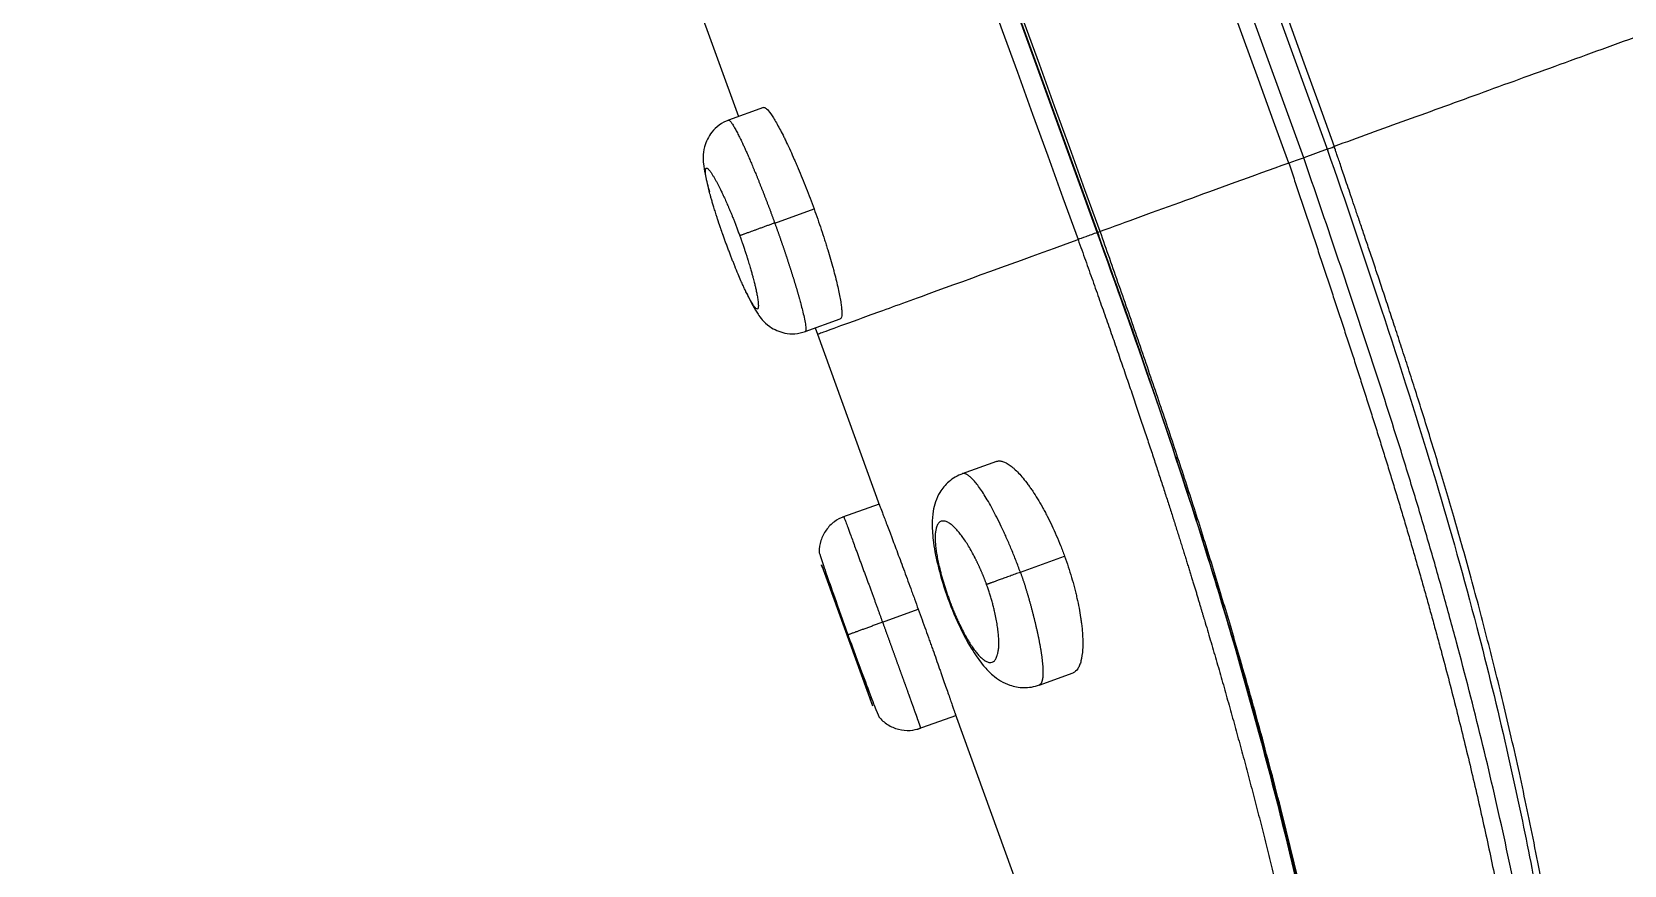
# Model space of a CAD drawing. Extents: x 0 to 1128, y 0 to 827.
# Drawn here: x 775.44 to 796.7, y 477.7 to 488.82 of the extents above; entities that cross this region are included whole.
import ezdxf

# ---------------------------------------------------------------- set-up
doc = ezdxf.new("R2010")
doc.units = 0
doc.header["$LTSCALE"] = 10
doc.header["$MEASUREMENT"] = 0
doc.layers.add('1', color=7, linetype='CONTINUOUS')

msp = doc.modelspace()

# ---------------------------------------------------------------- linework, layer by layer
at = {"layer": '1', "color": 7, "linetype": 'Continuous', "lineweight": -3}
for p, q in [((766.785, 558.739), (792.741, 487.231)), ((792.419, 487.141), (766.487, 558.582)), ((789.661, 486.141), (763.729, 557.581)), ((763.735, 557.583), (789.684, 486.096)), ((784.013, 490.057), (784.873, 487.689)), ((785.208, 487.811), (784.74, 487.641)), ((792.732, 487.255), (792.419, 487.141)), ((785.356, 486.269), (785.881, 486.46)), ((789.661, 486.141), (789.667, 486.143)), ((785.764, 484.821), (786.232, 484.991)), ((785.896, 484.869), (785.927, 484.786)), ((785.927, 484.786), (786.756, 482.501)), ((788.317, 483.088), (787.861, 482.923)), ((786.749, 482.519), (786.263, 482.343)), ((785.98, 481.708), (786.662, 479.828)), ((788.636, 481.609), (789.226, 481.823)), ((786.796, 480.941), (787.273, 481.114)), ((788.885, 480.103), (789.34, 480.268)), ((787.259, 479.513), (787.773, 479.699)), ((787.766, 479.718), (788.626, 477.349))]:
    msp.add_line(p, q, dxfattribs=at)
for points, knots in [([(812.035, 458.76), (811.453, 461.003), (810.162, 465.69), (807.935, 472.783), (805.453, 480.077), (802.844, 487.378), (800.187, 494.684), (797.534, 501.995), (794.88, 509.306), (787.626, 529.291), (781.256, 546.84), (775.771, 561.951)], [0, 0, 0, 0, 0.063517, 0.13332, 0.203809, 0.274802, 0.345901, 0.41699, 0.488079, 0.559169, 1, 1, 1, 1]), ([(797.041, 488.82), (796.656, 488.68), (796.278, 488.543), (795.537, 488.274), (794.812, 488.011), (794.125, 487.761), (793.459, 487.52), (793.136, 487.403), (792.826, 487.29)], [0, 0, 0, 0, 0.25, 0.25, 0.5, 0.75, 0.75, 1, 1, 1, 1]), ([(785.208, 487.811), (785.213, 487.813), (785.218, 487.812), (785.228, 487.808), (785.231, 487.806), (785.238, 487.801), (785.242, 487.798), (785.262, 487.78), (785.282, 487.757), (785.309, 487.717), (785.315, 487.709), (785.327, 487.691), (785.333, 487.681), (785.352, 487.651), (785.365, 487.629), (785.406, 487.557), (785.435, 487.502), (785.475, 487.424), (785.483, 487.408), (785.499, 487.375), (785.507, 487.358), (785.532, 487.307), (785.566, 487.236), (785.6, 487.159), (785.626, 487.099), (785.635, 487.079), (785.653, 487.038), (785.662, 487.017), (785.706, 486.912), (785.742, 486.825), (785.794, 486.691), (785.812, 486.645), (785.847, 486.553), (785.864, 486.506), (785.881, 486.46)], [0, 0, 0, 0, 0.062208, 0.062208, 0.093468, 0.093468, 0.124728, 0.124728, 0.249767, 0.249767, 0.281026, 0.281026, 0.312286, 0.312286, 0.374805, 0.374805, 0.499844, 0.499844, 0.531104, 0.531104, 0.562364, 0.562364, 0.624883, 0.687403, 0.687403, 0.718662, 0.718662, 0.749922, 0.749922, 0.874961, 0.874961, 0.937481, 0.937481, 1, 1, 1, 1]), ([(784.744, 487.643), (784.697, 487.626), (784.614, 487.583), (784.491, 487.465), (784.415, 487.308), (784.397, 487.146), (784.405, 487.05), (784.426, 486.913), (784.458, 486.782), (784.481, 486.696), (784.484, 486.686)], [0, 0, 0, 0, 0.11102, 0.214985, 0.385123, 0.503502, 0.614005, 0.770332, 0.972403, 1, 1, 1, 1]), ([(784.74, 487.641), (784.74, 487.641), (784.744, 487.643), (784.755, 487.638), (784.778, 487.61), (784.805, 487.568), (784.834, 487.516), (784.864, 487.46), (784.892, 487.403), (784.918, 487.349), (784.941, 487.301), (784.96, 487.26), (784.975, 487.226), (784.989, 487.195), (785.002, 487.164), (785.016, 487.132), (785.03, 487.099), (785.044, 487.066), (785.059, 487.032), (785.073, 486.998), (785.088, 486.963), (785.102, 486.928), (785.116, 486.893), (785.131, 486.857), (785.146, 486.821), (785.16, 486.785), (785.175, 486.748), (785.189, 486.712), (785.204, 486.675), (785.218, 486.638), (785.232, 486.601), (785.247, 486.564), (785.261, 486.527), (785.275, 486.49), (785.289, 486.453), (785.303, 486.416), (785.316, 486.379), (785.33, 486.342), (785.343, 486.306), (785.352, 486.281), (785.356, 486.269)], [0, 0, 0, 0, 0.000239, 0.083361, 0.159575, 0.228878, 0.291269, 0.346746, 0.395308, 0.436952, 0.471679, 0.499486, 0.51886, 0.538122, 0.557272, 0.576312, 0.59524, 0.614056, 0.632762, 0.651356, 0.669839, 0.688211, 0.706473, 0.724623, 0.742663, 0.760591, 0.778409, 0.796117, 0.813713, 0.8312, 0.848575, 0.865841, 0.882996, 0.900041, 0.916976, 0.9338, 0.950515, 0.96712, 0.983615, 1, 1, 1, 1]), ([(792.732, 487.255), (792.732, 487.255), (792.735, 487.256), (792.746, 487.261), (792.757, 487.265), (792.786, 487.275), (792.805, 487.282), (792.826, 487.29)], [0, 0, 0, 0, 0.283611, 0.283611, 0.641805, 0.641805, 1, 1, 1, 1]), ([(792.732, 487.255), (792.979, 486.547), (793.474, 485.075), (794.16, 482.948), (794.71, 480.987), (795.109, 479.363), (795.405, 477.985), (795.641, 476.726), (795.89, 475.136), (796.113, 473.207), (796.252, 471.043), (796.29, 469.043), (796.268, 467.229), (796.204, 465.548), (796.117, 464.134), (796.027, 462.939), (795.947, 461.978), (795.883, 461.252), (795.835, 460.736), (795.802, 460.38), (795.773, 460.063), (795.744, 459.75), (795.713, 459.419), (795.683, 459.076), (795.655, 458.754), (795.634, 458.488), (795.624, 458.329), (795.624, 458.293), (795.626, 458.293)], [0, 0, 0, 0, 0.051291, 0.10637, 0.152938, 0.191346, 0.221998, 0.251142, 0.281279, 0.336204, 0.39131, 0.443156, 0.492326, 0.540869, 0.591917, 0.629151, 0.668589, 0.705986, 0.726667, 0.746052, 0.764151, 0.78309, 0.807363, 0.837042, 0.872039, 0.912308, 0.958063, 1, 1, 1, 1]), ([(795.619, 458.075), (795.619, 458.075), (795.619, 458.075), (795.62, 458.076), (795.621, 458.082), (795.623, 458.099), (795.626, 458.132), (795.632, 458.192), (795.642, 458.289), (795.657, 458.438), (795.673, 458.601), (795.688, 458.747), (795.698, 458.848), (795.709, 458.962), (795.721, 459.089), (795.735, 459.232), (795.75, 459.391), (795.767, 459.568), (795.786, 459.764), (795.807, 459.98), (795.832, 460.252), (795.864, 460.584), (795.901, 460.985), (795.941, 461.414), (795.982, 461.872), (796.025, 462.358), (796.068, 462.871), (796.111, 463.41), (796.154, 463.972), (796.195, 464.556), (796.233, 465.161), (796.267, 465.779), (796.296, 466.408), (796.319, 467.043), (796.337, 467.684), (796.348, 468.33), (796.353, 468.977), (796.351, 469.624), (796.34, 470.269), (796.322, 470.909), (796.296, 471.544), (796.26, 472.173), (796.216, 472.794), (796.164, 473.407), (796.104, 474.012), (796.037, 474.608), (795.963, 475.192), (795.882, 475.766), (795.796, 476.326), (795.704, 476.874), (795.608, 477.408), (795.508, 477.928), (795.405, 478.433), (795.299, 478.925), (795.192, 479.402), (795.083, 479.865), (794.973, 480.314), (794.862, 480.748), (794.752, 481.169), (794.642, 481.575), (794.533, 481.968), (794.425, 482.346), (794.318, 482.71), (794.213, 483.061), (794.11, 483.397), (794.01, 483.719), (793.912, 484.028), (793.818, 484.322), (793.727, 484.603), (793.64, 484.869), (793.557, 485.122), (793.478, 485.36), (793.403, 485.585), (793.332, 485.795), (793.266, 485.992), (793.204, 486.175), (793.147, 486.344), (793.094, 486.499), (793.047, 486.64), (793.003, 486.767), (792.965, 486.881), (792.931, 486.98), (792.902, 487.066), (792.878, 487.137), (792.858, 487.195), (792.843, 487.239), (792.833, 487.269), (792.828, 487.285), (792.826, 487.29)], [0, 0, 0, 0, 0.001856, 0.008536, 0.018295, 0.031125, 0.047012, 0.065928, 0.087849, 0.112802, 0.140861, 0.15058, 0.160746, 0.171362, 0.182429, 0.19395, 0.205925, 0.218347, 0.231207, 0.244497, 0.258206, 0.278065, 0.297814, 0.317473, 0.33706, 0.35658, 0.376038, 0.395436, 0.414754, 0.433968, 0.453053, 0.472012, 0.490498, 0.508671, 0.52655, 0.544123, 0.561376, 0.578295, 0.594871, 0.611099, 0.626973, 0.642492, 0.657674, 0.672546, 0.68711, 0.701353, 0.715263, 0.728838, 0.742073, 0.754963, 0.767501, 0.779689, 0.79153, 0.80303, 0.814193, 0.825023, 0.835525, 0.8457, 0.85555, 0.865076, 0.874281, 0.883165, 0.891729, 0.899974, 0.907898, 0.915501, 0.922781, 0.929738, 0.93637, 0.942676, 0.948657, 0.95431, 0.959636, 0.964633, 0.969302, 0.973641, 0.977651, 0.981331, 0.984682, 0.987703, 0.990394, 0.992755, 0.994787, 0.996488, 0.997861, 0.998903, 0.999616, 1, 1, 1, 1]), ([(792.219, 487.07), (792.245, 487.079), (792.277, 487.09), (792.345, 487.115), (792.382, 487.128), (792.419, 487.141)], [0, 0, 0, 0, 0.5, 0.5, 1, 1, 1, 1]), ([(792.219, 487.07), (792.243, 487), (792.289, 486.86), (792.359, 486.651), (792.43, 486.441), (792.5, 486.231), (792.57, 486.021), (792.64, 485.811), (792.71, 485.601), (792.779, 485.391), (792.849, 485.181), (792.918, 484.971), (792.987, 484.761), (793.056, 484.551), (793.124, 484.341), (793.192, 484.131), (793.259, 483.921), (793.326, 483.711), (793.393, 483.501), (793.458, 483.291), (793.524, 483.081), (793.588, 482.871), (793.652, 482.661), (793.716, 482.451), (793.778, 482.241), (793.84, 482.031), (793.901, 481.822), (793.961, 481.612), (794.021, 481.402), (794.08, 481.192), (794.138, 480.982), (794.195, 480.772), (794.266, 480.509), (794.35, 480.193), (794.445, 479.822), (794.538, 479.451), (794.628, 479.08), (794.716, 478.708), (794.8, 478.335), (794.882, 477.962), (794.961, 477.588), (795.037, 477.214), (795.109, 476.839), (795.179, 476.464), (795.245, 476.089), (795.308, 475.714), (795.368, 475.339), (795.446, 474.816), (795.535, 474.17), (795.624, 473.427), (795.694, 472.759), (795.748, 472.163), (795.788, 471.637), (795.819, 471.18), (795.842, 470.791), (795.859, 470.467), (795.872, 470.19), (795.883, 469.94), (795.892, 469.695), (795.901, 469.454), (795.908, 469.216), (795.913, 468.981), (795.918, 468.75), (795.922, 468.522), (795.925, 468.297), (795.927, 468.076), (795.928, 467.858), (795.929, 467.644), (795.928, 467.434), (795.927, 467.227), (795.925, 467.024), (795.922, 466.824), (795.919, 466.628), (795.915, 466.436), (795.909, 466.17), (795.899, 465.822), (795.884, 465.389), (795.865, 464.937), (795.842, 464.471), (795.816, 463.992), (795.786, 463.506), (795.755, 463.016), (795.721, 462.527), (795.686, 462.044), (795.65, 461.574), (795.615, 461.122), (795.58, 460.693), (795.548, 460.293), (795.519, 459.927), (795.492, 459.598), (795.469, 459.311), (795.45, 459.07), (795.435, 458.879), (795.425, 458.741), (795.419, 458.657), (795.418, 458.637), (795.418, 458.637), (795.418, 458.637)], [0, 0, 0, 0, 0.005087, 0.010177, 0.015268, 0.02036, 0.025454, 0.030547, 0.035641, 0.040735, 0.045827, 0.050919, 0.05601, 0.061098, 0.066185, 0.07127, 0.076353, 0.081433, 0.086511, 0.091585, 0.096657, 0.101726, 0.106791, 0.111853, 0.116911, 0.121966, 0.127019, 0.132069, 0.137117, 0.142163, 0.147207, 0.152251, 0.157293, 0.166178, 0.175073, 0.18398, 0.1929, 0.201835, 0.210787, 0.219756, 0.228746, 0.237758, 0.246794, 0.255853, 0.264933, 0.274033, 0.283149, 0.29228, 0.312294, 0.330636, 0.347286, 0.362269, 0.375614, 0.387326, 0.397403, 0.405843, 0.412641, 0.419168, 0.425656, 0.432102, 0.438508, 0.444872, 0.451192, 0.457467, 0.463697, 0.469879, 0.476012, 0.482097, 0.488131, 0.494114, 0.500046, 0.505927, 0.511757, 0.517538, 0.52327, 0.536016, 0.549726, 0.564406, 0.580065, 0.596719, 0.614391, 0.633105, 0.652855, 0.67361, 0.695328, 0.717996, 0.74163, 0.766248, 0.791867, 0.818499, 0.846125, 0.874677, 0.904107, 0.934484, 0.965904, 0.998414, 1, 1, 1, 1]), ([(796.232, 466.474), (796.234, 466.648), (796.235, 466.825), (796.235, 467.364), (796.232, 467.733), (796.219, 468.488), (796.209, 468.873), (796.181, 469.655), (796.163, 470.052), (796.117, 470.856), (796.089, 471.263), (796.022, 472.085), (795.982, 472.5), (795.914, 473.129), (795.89, 473.34), (795.838, 473.764), (795.811, 473.977), (795.724, 474.618), (795.659, 475.048), (795.518, 475.911), (795.442, 476.344), (795.318, 476.994), (795.275, 477.211), (795.186, 477.644), (795.048, 478.294), (794.898, 478.943), (794.686, 479.808), (794.575, 480.241), (794.401, 480.89), (794.342, 481.106), (794.221, 481.538), (794.16, 481.755), (794.034, 482.187), (793.97, 482.403), (793.839, 482.836), (793.639, 483.484), (793.431, 484.131), (793.147, 484.994), (793.003, 485.424), (792.712, 486.284), (792.565, 486.713), (792.419, 487.141)], [0, 0, 0, 0, 0.030244, 0.030244, 0.090854, 0.090854, 0.151464, 0.151464, 0.212073, 0.212073, 0.272683, 0.272683, 0.333293, 0.333293, 0.363598, 0.363598, 0.393903, 0.393903, 0.454512, 0.454512, 0.515122, 0.515122, 0.545427, 0.545427, 0.575732, 0.636342, 0.636342, 0.696951, 0.696951, 0.727256, 0.727256, 0.757561, 0.757561, 0.787866, 0.787866, 0.818171, 0.878781, 0.878781, 0.93939, 0.93939, 1, 1, 1, 1]), ([(784.695, 486.029), (784.693, 486.034), (784.69, 486.043), (784.685, 486.056), (784.68, 486.07), (784.675, 486.084), (784.671, 486.097), (784.666, 486.11), (784.661, 486.124), (784.657, 486.137), (784.652, 486.15), (784.647, 486.163), (784.643, 486.177), (784.638, 486.19), (784.634, 486.203), (784.629, 486.215), (784.625, 486.228), (784.621, 486.241), (784.617, 486.253), (784.612, 486.266), (784.608, 486.278), (784.604, 486.291), (784.6, 486.303), (784.596, 486.315), (784.592, 486.327), (784.588, 486.339), (784.584, 486.351), (784.574, 486.382), (784.559, 486.43), (784.54, 486.493), (784.523, 486.548), (784.509, 486.597), (784.497, 486.64), (784.483, 486.694), (784.465, 486.762), (784.447, 486.841), (784.437, 486.9), (784.433, 486.938), (784.432, 486.959), (784.432, 486.976), (784.433, 486.987), (784.436, 486.995), (784.439, 486.999), (784.443, 487.002), (784.449, 487.003), (784.457, 486.999), (784.467, 486.991), (784.483, 486.973), (784.503, 486.947), (784.526, 486.911), (784.547, 486.876), (784.567, 486.841), (784.586, 486.805), (784.604, 486.77), (784.623, 486.733), (784.644, 486.69), (784.67, 486.635), (784.695, 486.581), (784.715, 486.535), (784.73, 486.501), (784.745, 486.465), (784.758, 486.435), (784.769, 486.409), (784.778, 486.389), (784.786, 486.368), (784.795, 486.346), (784.804, 486.324), (784.813, 486.301), (784.822, 486.278), (784.832, 486.254), (784.841, 486.229), (784.851, 486.204), (784.86, 486.179), (784.87, 486.153), (784.88, 486.127), (784.886, 486.109), (784.89, 486.1)], [0, 0, 0, 0, 0.004635, 0.009253, 0.013855, 0.018442, 0.023012, 0.027567, 0.032106, 0.036629, 0.041136, 0.045628, 0.050105, 0.054566, 0.059011, 0.06344, 0.067854, 0.072252, 0.076635, 0.081001, 0.085352, 0.089686, 0.094005, 0.098307, 0.102594, 0.106864, 0.111117, 0.115354, 0.140138, 0.164861, 0.18672, 0.206902, 0.225424, 0.2423, 0.279894, 0.323708, 0.373887, 0.397296, 0.418825, 0.438456, 0.456176, 0.471977, 0.485856, 0.49781, 0.517596, 0.537728, 0.558194, 0.581106, 0.620752, 0.648183, 0.67346, 0.696613, 0.717673, 0.73667, 0.753632, 0.774445, 0.799727, 0.829523, 0.84311, 0.856713, 0.870328, 0.883955, 0.89141, 0.898995, 0.90671, 0.914553, 0.922526, 0.930626, 0.938854, 0.947209, 0.955691, 0.964299, 0.973034, 0.981895, 0.990883, 1, 1, 1, 1]), ([(785.881, 486.46), (785.915, 486.366), (785.947, 486.274), (785.993, 486.137), (786.007, 486.092), (786.029, 486.024), (786.036, 486.002), (786.05, 485.957), (786.057, 485.935), (786.09, 485.827), (786.114, 485.744), (786.141, 485.645), (786.146, 485.625), (786.156, 485.587), (786.161, 485.568), (786.175, 485.512), (786.184, 485.477), (786.208, 485.375), (786.221, 485.314), (786.233, 485.246), (786.235, 485.232), (786.239, 485.207), (786.241, 485.195), (786.246, 485.16), (786.251, 485.117), (786.252, 485.083), (786.253, 485.06), (786.252, 485.053), (786.252, 485.04), (786.251, 485.034), (786.247, 485.007), (786.241, 484.995), (786.232, 484.991), (786.231, 484.991), (786.231, 484.991)], [0, 0, 0, 0, 0.124828, 0.124828, 0.187242, 0.187242, 0.218449, 0.218449, 0.249656, 0.249656, 0.374484, 0.374484, 0.405692, 0.405692, 0.436899, 0.436899, 0.499313, 0.499313, 0.624141, 0.624141, 0.655348, 0.655348, 0.686555, 0.686555, 0.748969, 0.811383, 0.811383, 0.84259, 0.84259, 0.873797, 0.873797, 0.998625, 0.998625, 1, 1, 1, 1]), ([(784.695, 486.029), (784.693, 486.034), (784.689, 486.045), (784.684, 486.06), (784.678, 486.075), (784.673, 486.09), (784.668, 486.106), (784.662, 486.121), (784.657, 486.136), (784.651, 486.151), (784.646, 486.167), (784.641, 486.182), (784.636, 486.197), (784.63, 486.212), (784.625, 486.227), (784.62, 486.242), (784.615, 486.257), (784.61, 486.272), (784.605, 486.287), (784.601, 486.298), (784.6, 486.303), (784.6, 486.303)], [0, 0, 0, 0, 0.055488, 0.110877, 0.166183, 0.221423, 0.276613, 0.331769, 0.386907, 0.442043, 0.497194, 0.552375, 0.607604, 0.662895, 0.718266, 0.773732, 0.829308, 0.885012, 0.940857, 0.996861, 1, 1, 1, 1]), ([(785.356, 486.269), (785.359, 486.263), (785.363, 486.252), (785.369, 486.234), (785.375, 486.216), (785.382, 486.199), (785.388, 486.181), (785.394, 486.163), (785.401, 486.145), (785.407, 486.128), (785.413, 486.11), (785.42, 486.092), (785.426, 486.074), (785.432, 486.056), (785.439, 486.038), (785.445, 486.02), (785.451, 486.001), (785.457, 485.983), (785.464, 485.965), (785.47, 485.947), (785.476, 485.929), (785.482, 485.911), (785.488, 485.893), (785.494, 485.875), (785.5, 485.856), (785.507, 485.838), (785.513, 485.82), (785.519, 485.802), (785.525, 485.784), (785.531, 485.766), (785.536, 485.748), (785.542, 485.73), (785.548, 485.712), (785.554, 485.694), (785.56, 485.676), (785.565, 485.659), (785.571, 485.641), (785.577, 485.623), (785.582, 485.606), (785.588, 485.588), (785.593, 485.571), (785.599, 485.553), (785.604, 485.536), (785.61, 485.519), (785.615, 485.502), (785.62, 485.485), (785.625, 485.468), (785.63, 485.451), (785.635, 485.434), (785.64, 485.418), (785.645, 485.401), (785.65, 485.385), (785.655, 485.369), (785.66, 485.352), (785.664, 485.337), (785.669, 485.321), (785.673, 485.305), (785.678, 485.29), (785.682, 485.274), (785.692, 485.24), (785.707, 485.181), (785.729, 485.096), (785.751, 485.003), (785.768, 484.914), (785.775, 484.844), (785.77, 484.824), (785.764, 484.821), (785.764, 484.821)], [0, 0, 0, 0, 0.007896, 0.015819, 0.023766, 0.03174, 0.039739, 0.047764, 0.055814, 0.06389, 0.071992, 0.08012, 0.088273, 0.096452, 0.104657, 0.112888, 0.121144, 0.129426, 0.137734, 0.146068, 0.154427, 0.162812, 0.171223, 0.17966, 0.188123, 0.196611, 0.205125, 0.213666, 0.222232, 0.230824, 0.239441, 0.248085, 0.256754, 0.26545, 0.274171, 0.282918, 0.291691, 0.30049, 0.309315, 0.318166, 0.327043, 0.335946, 0.344875, 0.353829, 0.36281, 0.371817, 0.380849, 0.389908, 0.398992, 0.408103, 0.417239, 0.426402, 0.435591, 0.444805, 0.454046, 0.463313, 0.472605, 0.481924, 0.491269, 0.50064, 0.54495, 0.604823, 0.680251, 0.771223, 0.877726, 0.999744, 1, 1, 1, 1]), ([(784.89, 486.1), (784.891, 486.095), (784.895, 486.086), (784.9, 486.072), (784.905, 486.058), (784.91, 486.044), (784.914, 486.031), (784.919, 486.017), (784.924, 486.003), (784.929, 485.99), (784.933, 485.977), (784.938, 485.963), (784.942, 485.95), (784.947, 485.937), (784.951, 485.924), (784.955, 485.911), (784.959, 485.898), (784.964, 485.885), (784.968, 485.873), (784.972, 485.86), (784.976, 485.848), (784.98, 485.836), (784.984, 485.823), (784.987, 485.811), (784.991, 485.799), (784.995, 485.788), (784.999, 485.776), (785.008, 485.744), (785.023, 485.695), (785.041, 485.633), (785.056, 485.58), (785.068, 485.535), (785.078, 485.497), (785.086, 485.467), (785.094, 485.432), (785.105, 485.386), (785.117, 485.328), (785.129, 485.266), (785.135, 485.216), (785.138, 485.181), (785.138, 485.158), (785.137, 485.142), (785.134, 485.131), (785.13, 485.124), (785.122, 485.118), (785.103, 485.127), (785.074, 485.166), (785.046, 485.212), (785.028, 485.244), (785.011, 485.276), (784.995, 485.307), (784.98, 485.337), (784.967, 485.365), (784.952, 485.396), (784.932, 485.439), (784.904, 485.503), (784.866, 485.59), (784.835, 485.666), (784.813, 485.72), (784.804, 485.743), (784.795, 485.766), (784.785, 485.79), (784.775, 485.815), (784.766, 485.84), (784.756, 485.866), (784.746, 485.892), (784.736, 485.919), (784.726, 485.946), (784.716, 485.973), (784.705, 486.001), (784.698, 486.02), (784.695, 486.029)], [0, 0, 0, 0, 0.004731, 0.00944, 0.014127, 0.018792, 0.023436, 0.028057, 0.032657, 0.037235, 0.041792, 0.046327, 0.050841, 0.055333, 0.059803, 0.064252, 0.068679, 0.073084, 0.077467, 0.081828, 0.086168, 0.090485, 0.094779, 0.099052, 0.103302, 0.10753, 0.111735, 0.115917, 0.142085, 0.165689, 0.186736, 0.205237, 0.221208, 0.234662, 0.245609, 0.268938, 0.298588, 0.334664, 0.377282, 0.401866, 0.4249, 0.446359, 0.466223, 0.484479, 0.501121, 0.554385, 0.624255, 0.649432, 0.672403, 0.693181, 0.711782, 0.72822, 0.742512, 0.754671, 0.776024, 0.804614, 0.8405, 0.883743, 0.892043, 0.900453, 0.90897, 0.917595, 0.926326, 0.935164, 0.944109, 0.953158, 0.962314, 0.971575, 0.980943, 0.990417, 1, 1, 1, 1]), ([(785.927, 484.786), (785.926, 484.786), (785.945, 484.793), (786.107, 484.851), (786.566, 485.018), (787.496, 485.356), (788.552, 485.739), (789.406, 486.049)], [0, 0, 0, 0, 0.063422, 0.252937, 0.442452, 0.631967, 1, 1, 1, 1]), ([(789.661, 486.141), (789.611, 486.123), (789.501, 486.083), (789.427, 486.057), (789.406, 486.049)], [0, 0, 0, 0, 0.496912, 1, 1, 1, 1]), ([(789.406, 486.049), (789.422, 486.002), (789.455, 485.91), (789.505, 485.772), (789.553, 485.636), (789.601, 485.502), (789.648, 485.369), (789.694, 485.239), (789.739, 485.11), (789.784, 484.983), (789.828, 484.858), (789.871, 484.735), (789.913, 484.613), (789.954, 484.493), (789.995, 484.376), (790.035, 484.259), (790.074, 484.145), (790.113, 484.033), (790.15, 483.922), (790.187, 483.813), (790.223, 483.706), (790.259, 483.601), (790.293, 483.497), (790.327, 483.396), (790.361, 483.296), (790.393, 483.198), (790.425, 483.102), (790.456, 483.007), (790.486, 482.915), (790.516, 482.824), (790.545, 482.735), (790.573, 482.648), (790.6, 482.562), (790.627, 482.479), (790.654, 482.397), (790.679, 482.317), (790.704, 482.239), (790.728, 482.162), (790.752, 482.088), (790.774, 482.015), (790.797, 481.944), (790.818, 481.875), (790.839, 481.807), (790.859, 481.742), (790.879, 481.678), (790.898, 481.616), (790.917, 481.556), (790.935, 481.497), (790.952, 481.44), (790.969, 481.386), (790.985, 481.333), (791, 481.281), (791.015, 481.232), (791.029, 481.184), (791.043, 481.138), (791.056, 481.094), (791.069, 481.052), (791.081, 481.011), (791.093, 480.973), (791.126, 480.86), (791.182, 480.671), (791.26, 480.405), (791.337, 480.137), (791.413, 479.866), (791.489, 479.593), (791.565, 479.317), (791.641, 479.039), (791.715, 478.758), (791.79, 478.474), (791.863, 478.188), (791.936, 477.899), (792.008, 477.607), (792.08, 477.312), (792.15, 477.015), (792.238, 476.64), (792.339, 476.191), (792.452, 475.671), (792.559, 475.16), (792.659, 474.657), (792.753, 474.163), (792.841, 473.68), (792.924, 473.208), (793, 472.747), (793.071, 472.297), (793.136, 471.859), (793.197, 471.431), (793.253, 471.015), (793.304, 470.611), (793.351, 470.219), (793.383, 469.937), (793.404, 469.748), (793.416, 469.636), (793.431, 469.495), (793.448, 469.327), (793.467, 469.132), (793.488, 468.912), (793.51, 468.668), (793.533, 468.402), (793.557, 468.117), (793.58, 467.814), (793.602, 467.497), (793.624, 467.167), (793.644, 466.829), (793.662, 466.485), (793.678, 466.139), (793.691, 465.795), (793.703, 465.458), (793.711, 465.132), (793.717, 464.822), (793.721, 464.533), (793.723, 464.267), (793.723, 464.029), (793.722, 463.822), (793.719, 463.648), (793.717, 463.51), (793.715, 463.411), (793.713, 463.35), (793.712, 463.337), (793.712, 463.337), (793.712, 463.337)], [0, 0, 0, 0, 0.004171, 0.008287, 0.012348, 0.016354, 0.020305, 0.0242, 0.028041, 0.031827, 0.035557, 0.039232, 0.042853, 0.046418, 0.049929, 0.053384, 0.056785, 0.060131, 0.063422, 0.066658, 0.06984, 0.072968, 0.076041, 0.079059, 0.082023, 0.084933, 0.087789, 0.090591, 0.093338, 0.096032, 0.098672, 0.101257, 0.103789, 0.106268, 0.108692, 0.111063, 0.11338, 0.115644, 0.117854, 0.120011, 0.122114, 0.124164, 0.126161, 0.128104, 0.129994, 0.13183, 0.133614, 0.135344, 0.137021, 0.138645, 0.140216, 0.141733, 0.143198, 0.144609, 0.145968, 0.147273, 0.148525, 0.149724, 0.15087, 0.151964, 0.15975, 0.167613, 0.175553, 0.183569, 0.191663, 0.199836, 0.208091, 0.21643, 0.224856, 0.233372, 0.241981, 0.250686, 0.259491, 0.268393, 0.277391, 0.293257, 0.309, 0.32461, 0.340072, 0.355372, 0.370497, 0.385438, 0.400202, 0.414802, 0.429252, 0.443567, 0.457747, 0.47178, 0.485656, 0.499366, 0.502398, 0.506531, 0.511765, 0.518099, 0.52553, 0.534056, 0.543673, 0.554379, 0.566167, 0.579035, 0.592992, 0.608052, 0.624238, 0.641577, 0.660068, 0.679693, 0.700419, 0.722232, 0.745139, 0.769148, 0.794268, 0.820501, 0.847831, 0.876194, 0.905524, 0.935863, 0.967301, 0.999881, 1, 1, 1, 1]), ([(790.642, 483.346), (790.68, 483.231), (790.777, 482.94), (790.873, 482.648), (790.986, 482.296), (791.043, 482.119), (791.209, 481.59), (791.317, 481.235), (791.528, 480.526), (791.631, 480.171), (791.93, 479.104), (792.118, 478.392), (792.379, 477.334), (792.463, 476.983), (792.623, 476.284), (792.7, 475.937), (792.847, 475.248), (792.951, 474.734), (793.048, 474.226), (793.112, 473.889), (793.142, 473.721), (793.232, 473.219), (793.288, 472.887), (793.394, 472.231), (793.444, 471.908), (793.537, 471.274), (793.58, 470.963), (793.66, 470.354), (793.696, 470.056), (793.763, 469.476), (793.794, 469.193), (793.849, 468.645), (793.874, 468.378), (793.92, 467.864), (793.95, 467.491), (793.975, 467.142), (793.991, 466.914), (793.998, 466.803), (794.018, 466.478), (794.03, 466.273), (794.05, 465.883), (794.058, 465.698), (794.079, 465.175), (794.088, 464.868), (794.097, 464.469), (794.099, 464.347), (794.103, 464.122), (794.104, 464.02), (794.106, 463.741), (794.105, 463.594), (794.103, 463.366), (794.1, 463.245), (794.098, 463.188), (794.097, 463.163), (794.096, 463.157), (794.096, 463.158), (794.098, 463.184), (794.099, 463.264), (794.1, 463.298), (794.101, 463.382), (794.102, 463.432), (794.104, 463.607), (794.104, 463.757), (794.102, 464.134), (794.099, 464.36), (794.088, 464.896), (794.078, 465.206), (794.049, 465.912), (794.029, 466.309), (793.974, 467.179), (793.939, 467.654), (793.848, 468.682), (793.792, 469.234), (793.655, 470.402), (793.575, 471.018), (793.388, 472.286), (793.282, 472.94), (793.041, 474.282), (792.906, 474.971), (792.609, 476.36), (792.447, 477.061), (792.101, 478.459), (791.916, 479.156), (791.523, 480.552), (791.315, 481.252), (790.875, 482.651), (790.643, 483.351), (790.162, 484.748), (789.914, 485.445), (789.661, 486.141)], [0, 0, 0, 0, 0.005361, 0.013514, 0.013514, 0.021667, 0.021667, 0.037973, 0.037973, 0.054278, 0.054278, 0.086889, 0.086889, 0.103195, 0.103195, 0.1195, 0.1195, 0.135806, 0.143959, 0.143959, 0.152111, 0.152111, 0.168417, 0.168417, 0.184723, 0.184723, 0.201028, 0.201028, 0.217334, 0.217334, 0.233639, 0.233639, 0.249945, 0.249945, 0.26625, 0.274403, 0.274403, 0.282556, 0.282556, 0.298861, 0.298861, 0.315167, 0.315167, 0.347778, 0.347778, 0.364084, 0.364084, 0.380389, 0.380389, 0.413, 0.413, 0.445611, 0.461917, 0.461917, 0.478222, 0.478222, 0.510834, 0.510834, 0.527139, 0.527139, 0.543445, 0.543445, 0.576056, 0.576056, 0.608667, 0.608667, 0.641278, 0.641278, 0.673889, 0.673889, 0.7065, 0.7065, 0.739111, 0.739111, 0.771722, 0.771722, 0.804333, 0.804333, 0.836945, 0.836945, 0.869556, 0.869556, 0.902167, 0.902167, 0.934778, 0.934778, 0.967389, 0.967389, 1, 1, 1, 1]), ([(789.664, 486.142), (789.944, 485.38), (790.504, 483.787), (791.275, 481.416), (791.928, 479.105), (792.444, 477.001), (792.835, 475.118), (793.128, 473.472), (793.341, 472.069), (793.497, 470.88), (793.609, 469.867), (793.687, 469.038), (793.742, 468.362), (793.782, 467.814), (793.812, 467.334), (793.835, 466.914), (793.855, 466.516), (793.872, 466.118), (793.889, 465.672), (793.904, 465.181), (793.916, 464.652), (793.924, 464.13), (793.927, 463.659), (793.926, 463.282), (793.922, 463.049), (793.923, 462.995), (793.924, 462.997)], [0, 0, 0, 0, 0.067374, 0.140401, 0.207421, 0.268959, 0.325062, 0.375311, 0.419571, 0.457993, 0.492712, 0.524382, 0.548392, 0.570315, 0.59033, 0.609071, 0.626621, 0.647027, 0.669618, 0.698575, 0.733852, 0.775512, 0.823597, 0.877947, 0.938287, 1, 1, 1, 1]), ([(789.701, 486.156), (789.682, 486.149), (789.667, 486.144), (789.666, 486.144), (789.666, 486.144), (789.666, 486.144)], [0, 0, 0, 0, 0.966691, 0.966691, 1, 1, 1, 1]), ([(793.917, 462.773), (793.917, 462.773), (793.917, 462.773), (793.917, 462.774), (793.917, 462.779), (793.918, 462.787), (793.918, 462.797), (793.919, 462.811), (793.92, 462.828), (793.921, 462.847), (793.922, 462.869), (793.923, 462.893), (793.924, 462.92), (793.925, 462.949), (793.926, 462.98), (793.927, 463.013), (793.928, 463.047), (793.929, 463.084), (793.93, 463.122), (793.93, 463.162), (793.931, 463.203), (793.932, 463.246), (793.933, 463.289), (793.933, 463.334), (793.934, 463.379), (793.935, 463.425), (793.935, 463.471), (793.935, 463.518), (793.936, 463.566), (793.936, 463.613), (793.936, 463.66), (793.936, 463.708), (793.936, 463.755), (793.936, 463.802), (793.936, 463.848), (793.936, 463.894), (793.936, 463.939), (793.936, 463.984), (793.936, 464.027), (793.936, 464.07), (793.935, 464.111), (793.935, 464.151), (793.935, 464.19), (793.935, 464.228), (793.934, 464.264), (793.934, 464.299), (793.934, 464.332), (793.933, 464.363), (793.933, 464.392), (793.933, 464.42), (793.933, 464.446), (793.932, 464.47), (793.932, 464.492), (793.931, 464.555), (793.929, 464.673), (793.926, 464.864), (793.921, 465.098), (793.914, 465.362), (793.906, 465.631), (793.898, 465.876), (793.89, 466.087), (793.883, 466.258), (793.877, 466.412), (793.868, 466.61), (793.854, 466.92), (793.829, 467.393), (793.788, 468.052), (793.732, 468.791), (793.666, 469.543), (793.597, 470.225), (793.52, 470.904), (793.435, 471.574), (793.345, 472.232), (793.25, 472.873), (793.151, 473.494), (793.049, 474.094), (792.945, 474.669), (792.841, 475.218), (792.73, 475.772), (792.611, 476.338), (792.482, 476.926), (792.346, 477.511), (792.205, 478.094), (792.058, 478.673), (791.906, 479.248), (791.75, 479.82), (791.608, 480.319), (791.484, 480.748), (791.377, 481.107), (791.269, 481.467), (791.158, 481.827), (791.045, 482.187), (790.931, 482.547), (790.814, 482.907), (790.696, 483.267), (790.576, 483.627), (790.454, 483.988), (790.331, 484.349), (790.207, 484.71), (790.082, 485.071), (789.955, 485.432), (789.828, 485.794), (789.744, 486.035), (789.701, 486.156)], [0, 0, 0, 0, 0.000565, 0.00968, 0.01864, 0.027442, 0.036084, 0.044564, 0.052884, 0.061045, 0.069048, 0.076894, 0.084585, 0.092124, 0.09951, 0.106747, 0.113835, 0.120775, 0.127568, 0.134215, 0.140715, 0.147066, 0.153267, 0.159318, 0.165218, 0.170965, 0.17656, 0.182002, 0.18729, 0.192423, 0.197403, 0.202228, 0.206898, 0.211413, 0.215773, 0.219978, 0.224027, 0.227921, 0.23166, 0.235243, 0.238671, 0.241943, 0.24506, 0.248022, 0.250829, 0.25348, 0.255976, 0.258317, 0.260503, 0.262534, 0.26441, 0.266131, 0.267697, 0.269108, 0.279567, 0.292021, 0.306473, 0.322933, 0.338007, 0.350844, 0.36144, 0.369794, 0.375909, 0.383582, 0.397724, 0.418301, 0.445276, 0.478675, 0.503284, 0.527039, 0.549879, 0.571783, 0.592768, 0.612834, 0.631979, 0.650197, 0.667484, 0.683838, 0.699254, 0.71655, 0.733707, 0.750719, 0.767576, 0.784281, 0.800845, 0.817278, 0.833589, 0.843919, 0.854251, 0.864588, 0.874932, 0.885284, 0.895647, 0.906022, 0.916409, 0.92681, 0.937225, 0.947654, 0.958097, 0.968554, 0.979024, 0.989506, 1, 1, 1, 1]), ([(784.958, 485.383), (784.961, 485.376), (784.998, 485.297), (785.056, 485.178), (785.128, 485.059), (785.183, 484.98), (785.301, 484.868), (785.46, 484.797), (785.63, 484.785), (785.721, 484.805), (785.768, 484.822)], [0, 0, 0, 0, 0.021643, 0.225177, 0.382783, 0.494335, 0.613417, 0.784257, 0.888595, 1, 1, 1, 1]), ([(788.316, 483.088), (788.316, 483.088), (788.317, 483.088), (788.323, 483.091), (788.329, 483.092), (788.342, 483.094), (788.348, 483.095), (788.369, 483.094), (788.384, 483.092), (788.429, 483.078), (788.462, 483.061), (788.507, 483.028), (788.516, 483.021), (788.535, 483.006), (788.544, 482.998), (788.573, 482.972), (788.593, 482.953), (788.652, 482.89), (788.693, 482.84), (788.747, 482.767), (788.758, 482.752), (788.779, 482.722), (788.79, 482.706), (788.822, 482.658), (788.865, 482.59), (788.908, 482.516), (788.94, 482.459), (788.951, 482.439), (788.973, 482.399), (788.983, 482.379), (789.036, 482.276), (789.077, 482.19), (789.135, 482.056), (789.154, 482.01), (789.182, 481.941), (789.191, 481.917), (789.209, 481.87), (789.218, 481.847), (789.226, 481.823)], [0, 0, 0, 0, 0.001435, 0.001435, 0.03264, 0.03264, 0.063846, 0.063846, 0.126256, 0.126256, 0.251076, 0.251076, 0.282282, 0.282282, 0.313487, 0.313487, 0.375897, 0.375897, 0.500718, 0.500718, 0.531923, 0.531923, 0.563128, 0.563128, 0.625538, 0.687949, 0.687949, 0.719154, 0.719154, 0.750359, 0.750359, 0.875179, 0.875179, 0.93759, 0.93759, 0.968795, 0.968795, 1, 1, 1, 1]), ([(787.865, 482.924), (787.795, 482.898), (787.682, 482.833), (787.528, 482.646), (787.468, 482.447), (787.454, 482.239), (787.472, 481.991), (787.54, 481.652), (787.618, 481.398), (787.668, 481.257)], [0, 0, 0, 0, 0.11592, 0.215263, 0.375246, 0.488108, 0.630543, 0.802121, 1, 1, 1, 1]), ([(786.279, 482.35), (786.233, 482.333), (786.146, 482.286), (786.036, 482.176), (785.965, 482.033), (785.949, 481.93), (785.949, 481.876)], [0, 0, 0, 0, 0.233914, 0.486008, 0.745607, 1, 1, 1, 1]), ([(786.279, 482.349), (786.279, 482.349), (786.279, 482.347), (786.282, 482.34), (786.29, 482.32), (786.305, 482.28), (786.331, 482.209), (786.372, 482.098), (786.415, 481.981), (786.45, 481.886), (786.47, 481.834), (786.489, 481.781), (786.509, 481.728), (786.528, 481.674), (786.548, 481.621), (786.567, 481.568), (786.587, 481.515), (786.606, 481.464), (786.624, 481.413), (786.643, 481.363), (786.66, 481.314), (786.678, 481.266), (786.695, 481.22), (786.711, 481.175), (786.727, 481.132), (786.742, 481.091), (786.756, 481.051), (786.77, 481.012), (786.784, 480.976), (786.792, 480.952), (786.796, 480.941)], [0, 0, 0, 0, 0.028856, 0.071912, 0.129153, 0.200573, 0.286162, 0.38591, 0.499804, 0.531785, 0.56295, 0.593298, 0.622831, 0.651547, 0.679447, 0.706531, 0.732799, 0.75825, 0.782886, 0.806705, 0.829707, 0.851894, 0.873264, 0.893818, 0.913556, 0.932477, 0.950582, 0.967871, 0.984344, 1, 1, 1, 1]), ([(786.749, 482.519), (786.749, 482.519), (786.749, 482.519), (786.749, 482.519), (786.75, 482.517), (786.753, 482.51), (786.754, 482.508), (786.756, 482.501), (786.758, 482.497), (786.766, 482.475), (786.776, 482.448), (786.793, 482.404), (786.797, 482.395), (786.804, 482.375), (786.808, 482.365), (786.82, 482.332), (786.829, 482.309), (786.858, 482.233), (786.88, 482.175), (786.911, 482.093), (786.917, 482.076), (786.93, 482.042), (786.937, 482.025), (786.957, 481.972), (786.984, 481.898), (787.014, 481.819), (787.044, 481.738), (787.059, 481.696), (787.107, 481.568), (787.139, 481.48), (787.18, 481.368), (787.189, 481.345), (787.206, 481.299), (787.214, 481.276), (787.239, 481.207), (787.256, 481.16), (787.273, 481.114)], [0, 0, 0, 0, 0.000041, 0.000041, 0.062538, 0.062538, 0.093787, 0.093787, 0.125036, 0.125036, 0.250031, 0.250031, 0.281279, 0.281279, 0.312528, 0.312528, 0.375025, 0.375025, 0.50002, 0.50002, 0.531269, 0.531269, 0.562518, 0.562518, 0.625015, 0.687513, 0.687513, 0.75001, 0.75001, 0.875005, 0.875005, 0.906254, 0.906254, 0.937503, 0.937503, 1, 1, 1, 1]), ([(788.185, 481.445), (788.184, 481.45), (788.18, 481.459), (788.175, 481.473), (788.169, 481.487), (788.164, 481.501), (788.159, 481.516), (788.153, 481.529), (788.148, 481.543), (788.142, 481.557), (788.136, 481.571), (788.131, 481.585), (788.125, 481.599), (788.119, 481.613), (788.113, 481.626), (788.107, 481.64), (788.101, 481.653), (788.095, 481.667), (788.089, 481.681), (788.083, 481.694), (788.076, 481.707), (788.07, 481.721), (788.064, 481.734), (788.057, 481.747), (788.051, 481.761), (788.044, 481.774), (788.038, 481.787), (788.019, 481.824), (787.988, 481.882), (787.945, 481.957), (787.902, 482.025), (787.859, 482.086), (787.817, 482.14), (787.777, 482.186), (787.738, 482.225), (787.696, 482.258), (787.654, 482.283), (787.612, 482.295), (787.577, 482.291), (787.547, 482.271), (787.525, 482.237), (787.51, 482.191), (787.501, 482.14), (787.498, 482.086), (787.499, 482.026), (787.504, 481.959), (787.513, 481.885), (787.526, 481.806), (787.544, 481.722), (787.56, 481.653), (787.572, 481.604), (787.58, 481.575), (787.588, 481.547), (787.596, 481.518), (787.604, 481.49), (787.613, 481.461), (787.621, 481.433), (787.63, 481.404), (787.64, 481.376), (787.649, 481.347), (787.659, 481.318), (787.669, 481.29), (787.676, 481.271), (787.68, 481.261)], [0, 0, 0, 0, 0.004703, 0.0094, 0.014094, 0.018786, 0.023477, 0.028168, 0.03286, 0.037555, 0.042255, 0.04696, 0.051671, 0.056391, 0.06112, 0.065859, 0.07061, 0.075375, 0.080153, 0.084947, 0.089758, 0.094587, 0.099436, 0.104304, 0.109195, 0.114108, 0.119044, 0.124006, 0.155602, 0.186796, 0.2179, 0.249234, 0.280196, 0.311188, 0.342515, 0.374479, 0.416635, 0.458336, 0.50023, 0.542105, 0.583794, 0.625933, 0.657796, 0.689061, 0.720011, 0.750943, 0.78211, 0.813108, 0.84425, 0.875843, 0.885722, 0.895511, 0.905218, 0.914854, 0.924427, 0.933948, 0.943427, 0.952875, 0.962301, 0.971716, 0.98113, 0.990555, 1, 1, 1, 1]), ([(785.949, 481.882), (785.95, 481.872), (785.97, 481.804), (786.058, 481.548), (786.167, 481.242), (786.261, 480.975), (786.309, 480.841), (786.333, 480.773)], [0, 0, 0, 0, 0.258161, 0.510765, 0.757699, 0.879643, 1, 1, 1, 1]), ([(785.996, 481.666), (785.994, 481.671), (785.989, 481.682), (785.985, 481.695), (785.981, 481.703), (785.98, 481.708), (785.979, 481.71), (785.981, 481.704), (785.99, 481.682), (786.003, 481.645), (786.019, 481.605), (786.03, 481.574), (786.042, 481.542), (786.054, 481.509), (786.066, 481.477), (786.078, 481.446), (786.089, 481.416), (786.101, 481.383), (786.118, 481.339), (786.14, 481.279), (786.169, 481.199), (786.195, 481.13), (786.213, 481.079), (786.222, 481.056), (786.231, 481.031), (786.24, 481.007), (786.249, 480.982), (786.258, 480.956), (786.268, 480.931), (786.277, 480.905), (786.287, 480.878), (786.297, 480.852), (786.307, 480.825), (786.316, 480.797), (786.323, 480.779), (786.326, 480.77)], [0, 0, 0, 0, 0.030578, 0.067028, 0.099888, 0.129144, 0.154789, 0.206471, 0.275195, 0.360769, 0.39998, 0.436699, 0.470947, 0.502743, 0.532114, 0.559083, 0.583673, 0.60684, 0.640295, 0.684097, 0.738327, 0.803055, 0.817568, 0.83219, 0.846921, 0.861758, 0.8767, 0.891748, 0.9069, 0.922156, 0.937515, 0.952978, 0.968546, 0.984219, 1, 1, 1, 1]), ([(789.226, 481.823), (789.261, 481.728), (789.292, 481.634), (789.333, 481.494), (789.346, 481.447), (789.364, 481.377), (789.37, 481.354), (789.381, 481.308), (789.386, 481.286), (789.412, 481.173), (789.428, 481.087), (789.443, 480.984), (789.446, 480.964), (789.452, 480.924), (789.454, 480.904), (789.46, 480.846), (789.466, 480.772), (789.469, 480.703), (789.469, 480.655), (789.469, 480.639), (789.468, 480.608), (789.468, 480.593), (789.463, 480.519), (789.456, 480.469), (789.44, 480.405), (789.434, 480.385), (789.423, 480.359), (789.419, 480.351), (789.411, 480.335), (789.407, 480.328), (789.385, 480.295), (789.364, 480.277), (789.34, 480.268), (789.339, 480.268), (789.339, 480.268)], [0, 0, 0, 0, 0.124638, 0.124638, 0.186957, 0.186957, 0.218116, 0.218116, 0.249276, 0.249276, 0.373913, 0.373913, 0.405073, 0.405073, 0.436232, 0.436232, 0.498551, 0.56087, 0.56087, 0.59203, 0.59203, 0.623189, 0.623189, 0.747827, 0.747827, 0.810146, 0.810146, 0.841305, 0.841305, 0.872465, 0.872465, 0.997102, 0.997102, 1, 1, 1, 1]), ([(788.636, 481.609), (788.638, 481.603), (788.642, 481.592), (788.648, 481.575), (788.654, 481.558), (788.66, 481.541), (788.665, 481.524), (788.671, 481.506), (788.677, 481.489), (788.683, 481.471), (788.689, 481.453), (788.695, 481.434), (788.701, 481.416), (788.706, 481.397), (788.712, 481.378), (788.718, 481.359), (788.724, 481.34), (788.73, 481.321), (788.735, 481.301), (788.741, 481.281), (788.747, 481.262), (788.753, 481.242), (788.758, 481.221), (788.764, 481.201), (788.77, 481.181), (788.775, 481.16), (788.781, 481.14), (788.786, 481.119), (788.792, 481.098), (788.797, 481.077), (788.803, 481.056), (788.808, 481.035), (788.813, 481.014), (788.819, 480.993), (788.824, 480.972), (788.829, 480.951), (788.834, 480.929), (788.839, 480.908), (788.844, 480.887), (788.849, 480.866), (788.854, 480.844), (788.858, 480.823), (788.863, 480.802), (788.868, 480.781), (788.872, 480.76), (788.876, 480.739), (788.881, 480.718), (788.885, 480.697), (788.889, 480.676), (788.893, 480.656), (788.896, 480.635), (788.9, 480.615), (788.904, 480.595), (788.907, 480.575), (788.91, 480.555), (788.913, 480.535), (788.916, 480.516), (788.919, 480.497), (788.922, 480.478), (788.924, 480.459), (788.926, 480.441), (788.928, 480.423), (788.93, 480.405), (788.932, 480.388), (788.933, 480.371), (788.935, 480.354), (788.936, 480.338), (788.937, 480.322), (788.937, 480.306), (788.938, 480.291), (788.938, 480.277), (788.938, 480.262), (788.937, 480.249), (788.937, 480.235), (788.936, 480.223), (788.935, 480.211), (788.934, 480.199), (788.932, 480.188), (788.93, 480.177), (788.928, 480.167), (788.925, 480.158), (788.923, 480.15), (788.92, 480.141), (788.916, 480.134), (788.912, 480.127), (788.908, 480.121), (788.903, 480.115), (788.896, 480.108), (788.889, 480.105), (788.885, 480.103), (788.885, 480.103)], [0, 0, 0, 0, 0.007366, 0.014819, 0.022359, 0.029986, 0.037702, 0.045504, 0.053395, 0.061373, 0.069439, 0.077593, 0.085835, 0.094165, 0.102584, 0.11109, 0.119685, 0.128369, 0.137141, 0.146001, 0.15495, 0.163988, 0.173114, 0.182329, 0.191633, 0.201026, 0.210508, 0.220079, 0.229739, 0.239488, 0.249326, 0.259253, 0.269269, 0.279375, 0.28957, 0.299855, 0.310229, 0.320692, 0.331245, 0.341887, 0.352619, 0.36344, 0.374351, 0.385352, 0.396442, 0.407622, 0.418892, 0.430252, 0.441701, 0.45324, 0.464869, 0.476588, 0.488397, 0.500296, 0.512285, 0.524364, 0.536533, 0.548792, 0.561141, 0.57358, 0.586109, 0.598728, 0.611438, 0.624238, 0.637128, 0.650108, 0.663178, 0.676339, 0.68959, 0.702931, 0.716362, 0.729884, 0.743497, 0.757199, 0.770992, 0.784876, 0.798849, 0.812914, 0.827068, 0.841314, 0.855649, 0.870076, 0.884592, 0.8992, 0.913897, 0.928686, 0.943565, 0.970255, 0.996703, 1, 1, 1, 1]), ([(787.68, 481.261), (787.681, 481.257), (787.685, 481.247), (787.69, 481.233), (787.695, 481.219), (787.701, 481.204), (787.706, 481.19), (787.711, 481.176), (787.717, 481.162), (787.722, 481.148), (787.728, 481.134), (787.733, 481.12), (787.739, 481.106), (787.745, 481.093), (787.751, 481.079), (787.756, 481.065), (787.762, 481.051), (787.768, 481.038), (787.774, 481.024), (787.78, 481.011), (787.786, 480.997), (787.792, 480.983), (787.798, 480.97), (787.805, 480.957), (787.811, 480.943), (787.817, 480.93), (787.823, 480.917), (787.841, 480.88), (787.87, 480.821), (787.911, 480.745), (787.952, 480.676), (787.992, 480.614), (788.031, 480.559), (788.069, 480.512), (788.106, 480.473), (788.146, 480.439), (788.186, 480.414), (788.226, 480.402), (788.261, 480.406), (788.291, 480.425), (788.315, 480.461), (788.331, 480.507), (788.342, 480.559), (788.348, 480.614), (788.349, 480.675), (788.346, 480.744), (788.34, 480.818), (788.329, 480.898), (788.314, 480.983), (788.3, 481.052), (788.288, 481.102), (788.281, 481.131), (788.274, 481.159), (788.266, 481.188), (788.259, 481.217), (788.25, 481.245), (788.242, 481.274), (788.233, 481.302), (788.224, 481.331), (788.215, 481.359), (788.205, 481.388), (788.195, 481.416), (788.189, 481.435), (788.185, 481.445)], [0, 0, 0, 0, 0.004725, 0.009443, 0.014157, 0.018867, 0.023574, 0.02828, 0.032986, 0.037694, 0.042405, 0.04712, 0.05184, 0.056567, 0.061302, 0.066047, 0.070802, 0.075569, 0.080349, 0.085143, 0.089953, 0.09478, 0.099625, 0.104489, 0.109373, 0.114279, 0.119208, 0.12416, 0.155743, 0.18688, 0.217883, 0.249061, 0.279981, 0.310928, 0.342197, 0.374071, 0.416197, 0.457886, 0.499774, 0.541655, 0.583356, 0.625525, 0.657477, 0.688801, 0.719796, 0.75077, 0.782092, 0.813193, 0.84439, 0.875997, 0.885894, 0.895695, 0.905411, 0.915049, 0.924621, 0.934136, 0.943604, 0.953035, 0.96244, 0.971828, 0.981211, 0.990598, 1, 1, 1, 1]), ([(787.273, 481.114), (787.307, 481.021), (787.34, 480.929), (787.389, 480.794), (787.405, 480.749), (787.428, 480.682), (787.436, 480.66), (787.452, 480.616), (787.46, 480.595), (787.498, 480.488), (787.526, 480.407), (787.56, 480.31), (787.567, 480.291), (787.58, 480.254), (787.587, 480.236), (787.605, 480.182), (787.617, 480.147), (787.652, 480.049), (787.672, 479.991), (787.695, 479.926), (787.699, 479.913), (787.707, 479.889), (787.711, 479.878), (787.723, 479.845), (787.736, 479.805), (787.747, 479.774), (787.754, 479.754), (787.756, 479.748), (787.76, 479.736), (787.762, 479.731), (787.77, 479.709), (787.773, 479.699), (787.773, 479.699), (787.773, 479.699), (787.773, 479.699)], [0, 0, 0, 0, 0.124887, 0.124887, 0.18733, 0.18733, 0.218552, 0.218552, 0.249773, 0.249773, 0.37466, 0.37466, 0.405882, 0.405882, 0.437103, 0.437103, 0.499547, 0.499547, 0.624433, 0.624433, 0.655655, 0.655655, 0.686877, 0.686877, 0.74932, 0.811763, 0.811763, 0.842985, 0.842985, 0.874207, 0.874207, 0.999093, 0.999093, 1, 1, 1, 1]), ([(787.668, 481.257), (787.72, 481.117), (787.824, 480.872), (787.988, 480.568), (788.134, 480.367), (788.278, 480.216), (788.452, 480.102), (788.69, 480.057), (788.82, 480.08), (788.89, 480.105)], [0, 0, 0, 0, 0.19776, 0.369222, 0.511549, 0.624312, 0.784235, 0.883776, 1, 1, 1, 1]), ([(786.796, 480.941), (786.799, 480.935), (786.803, 480.922), (786.81, 480.904), (786.817, 480.885), (786.823, 480.866), (786.83, 480.848), (786.837, 480.829), (786.844, 480.811), (786.85, 480.792), (786.857, 480.774), (786.864, 480.755), (786.87, 480.737), (786.877, 480.718), (786.884, 480.7), (786.89, 480.682), (786.897, 480.663), (786.904, 480.645), (786.91, 480.627), (786.917, 480.609), (786.923, 480.591), (786.93, 480.573), (786.936, 480.555), (786.943, 480.537), (786.949, 480.519), (786.956, 480.501), (786.962, 480.484), (786.968, 480.466), (786.975, 480.449), (786.981, 480.431), (786.987, 480.414), (786.993, 480.397), (787, 480.38), (787.006, 480.363), (787.012, 480.346), (787.018, 480.329), (787.024, 480.312), (787.03, 480.296), (787.036, 480.279), (787.042, 480.263), (787.048, 480.246), (787.054, 480.23), (787.059, 480.214), (787.065, 480.198), (787.071, 480.183), (787.077, 480.167), (787.082, 480.151), (787.088, 480.136), (787.093, 480.121), (787.099, 480.106), (787.104, 480.091), (787.109, 480.076), (787.115, 480.061), (787.12, 480.047), (787.125, 480.033), (787.13, 480.018), (787.135, 480.004), (787.14, 479.99), (787.145, 479.977), (787.15, 479.963), (787.155, 479.95), (787.159, 479.937), (787.164, 479.924), (787.169, 479.911), (787.173, 479.898), (787.178, 479.886), (787.182, 479.874), (787.186, 479.861), (787.191, 479.849), (787.195, 479.838), (787.199, 479.826), (787.203, 479.815), (787.207, 479.804), (787.211, 479.793), (787.215, 479.782), (787.218, 479.772), (787.222, 479.761), (787.226, 479.751), (787.229, 479.741), (787.233, 479.731), (787.236, 479.722), (787.239, 479.713), (787.243, 479.704), (787.246, 479.695), (787.249, 479.686), (787.252, 479.678), (787.255, 479.669), (787.258, 479.661), (787.26, 479.654), (787.263, 479.646), (787.266, 479.639), (787.268, 479.632), (787.27, 479.625), (787.273, 479.618), (787.275, 479.612), (787.277, 479.606), (787.279, 479.6), (787.281, 479.594), (787.283, 479.589), (787.285, 479.583), (787.287, 479.578), (787.288, 479.573), (787.29, 479.569), (787.291, 479.565), (787.293, 479.561), (787.294, 479.557), (787.295, 479.553), (787.296, 479.55), (787.297, 479.547), (787.298, 479.544), (787.299, 479.541), (787.3, 479.539), (787.301, 479.537), (787.301, 479.535), (787.302, 479.533), (787.302, 479.532), (787.302, 479.531), (787.303, 479.53), (787.303, 479.529), (787.303, 479.529), (787.303, 479.529), (787.303, 479.529), (787.303, 479.529)], [0, 0, 0, 0, 0.008403, 0.016806, 0.025209, 0.033612, 0.042015, 0.050417, 0.05882, 0.067223, 0.075626, 0.084029, 0.092432, 0.100835, 0.109238, 0.117641, 0.126044, 0.134446, 0.142849, 0.151252, 0.159655, 0.168058, 0.176461, 0.184864, 0.193267, 0.20167, 0.210073, 0.218476, 0.226878, 0.235281, 0.243684, 0.252087, 0.26049, 0.268893, 0.277296, 0.285699, 0.294102, 0.302505, 0.310908, 0.31931, 0.327713, 0.336116, 0.344519, 0.352922, 0.361325, 0.369728, 0.378131, 0.386534, 0.394937, 0.40334, 0.411743, 0.420145, 0.428548, 0.436951, 0.445354, 0.453757, 0.46216, 0.470563, 0.478966, 0.487369, 0.495772, 0.504175, 0.512578, 0.520981, 0.529384, 0.537786, 0.546189, 0.554592, 0.562995, 0.571398, 0.579801, 0.588204, 0.596607, 0.60501, 0.613413, 0.621816, 0.630219, 0.638622, 0.647025, 0.655428, 0.663831, 0.672234, 0.680637, 0.689039, 0.697442, 0.705845, 0.714248, 0.722651, 0.731054, 0.739457, 0.74786, 0.756263, 0.764666, 0.773069, 0.781472, 0.789875, 0.798278, 0.806681, 0.815084, 0.823487, 0.83189, 0.840293, 0.848696, 0.857099, 0.865502, 0.873905, 0.882308, 0.890711, 0.899114, 0.907517, 0.91592, 0.924323, 0.932726, 0.941129, 0.949532, 0.957935, 0.966338, 0.974741, 0.983144, 0.991547, 0.99995, 1, 1, 1, 1]), ([(786.326, 480.77), (786.328, 480.765), (786.331, 480.756), (786.337, 480.742), (786.342, 480.728), (786.347, 480.714), (786.352, 480.701), (786.357, 480.687), (786.361, 480.673), (786.366, 480.66), (786.371, 480.646), (786.376, 480.633), (786.381, 480.62), (786.385, 480.607), (786.39, 480.594), (786.395, 480.581), (786.399, 480.569), (786.404, 480.556), (786.408, 480.544), (786.413, 480.531), (786.417, 480.519), (786.421, 480.507), (786.426, 480.495), (786.43, 480.483), (786.434, 480.472), (786.438, 480.46), (786.442, 480.449), (786.453, 480.418), (786.47, 480.371), (786.491, 480.311), (786.51, 480.26), (786.525, 480.216), (786.538, 480.179), (786.549, 480.149), (786.561, 480.115), (786.577, 480.071), (786.596, 480.016), (786.617, 479.957), (786.633, 479.91), (786.645, 479.877), (786.652, 479.858), (786.657, 479.843), (786.659, 479.836), (786.66, 479.833), (786.661, 479.832)], [0, 0, 0, 0, 0.010193, 0.020327, 0.030404, 0.040424, 0.050388, 0.060294, 0.070144, 0.079938, 0.089675, 0.099356, 0.108981, 0.11855, 0.128062, 0.137519, 0.146919, 0.156262, 0.165549, 0.17478, 0.183953, 0.19307, 0.20213, 0.211133, 0.220078, 0.228966, 0.237796, 0.246568, 0.30095, 0.350252, 0.394498, 0.433717, 0.46794, 0.497195, 0.521504, 0.56992, 0.632235, 0.708635, 0.799313, 0.850998, 0.899359, 0.944354, 0.985955, 1, 1, 1, 1]), ([(786.333, 480.773), (786.358, 480.705), (786.408, 480.571), (786.507, 480.306), (786.62, 480.001), (786.716, 479.748), (786.745, 479.683), (786.751, 479.675)], [0, 0, 0, 0, 0.120402, 0.242356, 0.489244, 0.741829, 1, 1, 1, 1]), ([(786.747, 479.68), (786.781, 479.639), (786.859, 479.569), (787.006, 479.506), (787.16, 479.491), (787.257, 479.511), (787.303, 479.528)], [0, 0, 0, 0, 0.254399, 0.513994, 0.766086, 1, 1, 1, 1])]:
    msp.add_open_spline(points, degree=3, knots=knots, dxfattribs=at)
for points in [[(766.895, 558.729), (775.538, 534.916), (784.182, 511.103), (792.826, 487.29)], [(792.219, 487.07), (783.575, 510.883), (774.932, 534.696), (766.288, 558.509)], [(789.701, 486.156), (781.057, 509.969), (772.413, 533.782), (763.77, 557.595)], [(763.474, 557.488), (772.118, 533.675), (780.762, 509.862), (789.406, 486.049)], [(792.219, 487.07), (791.225, 486.709), (790.374, 486.4), (789.701, 486.156)]]:
    msp.add_open_spline(points, degree=3, dxfattribs=at)
for points, weights in [([(785.356, 486.269), (785.106, 486.178), (784.92, 486.111), (784.89, 486.1)], [1.00000014699, 0.831999539399, 0.831999491219, 1.00000000245]), ([(788.636, 481.609), (788.42, 481.53), (788.247, 481.467), (788.185, 481.445)], [1.0000012018, 0.867317821652, 0.867317422029, 1.00000000293]), ([(787.668, 481.257), (787.67, 481.258), (787.674, 481.259), (787.68, 481.261)], [0.933017423888, 0.952928222161, 0.975255747554, 1.00000000007]), ([(786.796, 480.941), (786.523, 480.842), (786.329, 480.771), (786.326, 480.77)], [0.999999930095, 0.807445285425, 0.807445308691, 0.999999999894])]:
    msp.add_rational_spline(points, weights, degree=3, dxfattribs=at)
msp.add_rational_spline([(788.636, 481.609), (788.486, 482.022), (788.143, 482.741), (787.918, 482.944), (787.861, 482.923)], [1.00000120179, 1.00000120179, 1.0000013528, 1.00000164279, 1.00000176867], degree=3, knots=[0, 0, 0, 0, 0.55463, 1, 1, 1, 1], dxfattribs=at)

doc.saveas('drawing.dxf')
